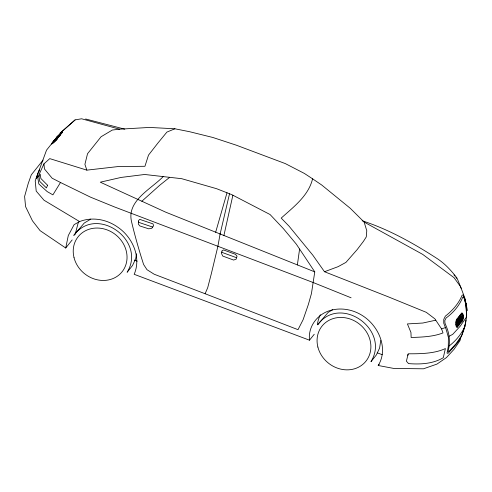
<?xml version="1.0" encoding="UTF-8"?>
<svg xmlns="http://www.w3.org/2000/svg" width="492" height="492" viewBox="0 0 492 492"><rect width="100%" height="100%" fill="white"/><g stroke="black" fill="none" stroke-linecap="round" stroke-linejoin="round"><path stroke-width="0.74" d="M462.548 332.924C460.653 340.974 453.71 346.706 448.581 352.776L447.991 353.324L447.037 353.108L448.292 346.546L448.378 337.327L446.232 329.609L443.741 323.232L443.759 319.357L445.346 316.153C452.462 310.6 458.784 303.502 462.179 295.077L463.206 295.003C468.347 308.047 467.357 323.164 461.508 335.772L456.016 343.748L449.159 351.233L448.077 351.577C450.082 343.65 449.842 335.237 446.773 327.561L444.952 323.078L444.829 320.538L446.096 317.992C453.243 312.764 459.596 305.471 462.738 297.156L463.556 297.094L464.276 298.675L465.524 303.484L466.68 314.942M39.188 171.173L38.284 172.305L35.221 180.927L36.205 191.093L44.016 200.226L79.593 221.572A40.258 35.707 38.6 0 1 117.945 227.298C132.551 237.261 141.548 257.347 134.175 274.308L309.499 340.193C307.863 326.147 318.004 313.373 331.473 310.138A38.831 34.44 38.6 0 1 373.459 325.599C382.278 336.743 386.134 352.819 378.207 365.494L393.809 368.447L423.495 368.803L436.964 364.092L446.453 357.579L453.981 349.369L460.014 340.605L460.383 338.348M163.209 176.591C150.964 189.217 126.475 200.877 131.555 221.726C134.23 233.023 137.336 244.21 140.712 255.311L143.59 264.475L146.991 269.69L154.205 274.241L205.109 293.742L207.704 287.715L211.308 273.81L217.882 246.387L220.096 233.989M466.625 314.351L466.281 317.371L460.254 326.134L452.726 334.351L449.178 336.196M456.834 319.898A3.327 0.978 -87.6 0 1 457.345 319.714L457.388 320.427A4.256 1.255 -87.6 0 0 457.689 324.394L457.757 325.077A3.327 0.978 -87.6 0 1 456.797 326.282M457.849 319.849L457.775 320.44A4.256 1.255 -87.6 0 0 458.077 324.406L458.144 325.095A3.327 0.978 -87.6 0 1 456.502 324.21A3.327 0.978 -87.6 0 1 457.732 319.726L457.462 319.831M457.978 323.859L458.021 323.508A3.327 0.978 -87.6 0 0 457.781 320.409L457.658 320.569A3.327 0.978 -87.6 0 0 457.892 323.668L458.366 323.871L458.409 323.521A3.327 0.978 -87.6 0 0 458.169 320.421L458.046 320.587A3.327 0.978 -87.6 0 0 458.28 323.681L458.366 323.871M457.923 318.994A3.327 0.978 -87.6 0 1 458.876 317.795L458.888 318.552A4.256 1.255 -87.6 0 0 459.184 322.518M458.599 324.259L458.673 323.662A4.256 1.255 -87.6 0 0 458.372 319.695L458.31 319.013A3.327 0.978 -87.6 0 1 459.264 317.814L459.276 318.57A4.256 1.255 -87.6 0 0 459.571 322.537L459.676 323.176A3.327 0.978 -87.6 0 1 458.716 324.376L458.212 324.24M459.885 322.051L459.774 321.811A3.327 0.978 -87.6 0 1 459.54 318.711L459.7 318.508A3.327 0.978 -87.6 0 1 459.94 321.602L459.497 322.039L459.553 321.59A3.327 0.978 -87.6 0 0 459.313 318.49L459.153 318.693A3.327 0.978 -87.6 0 0 459.141 320.403M460.377 315.919L460.42 316.633A4.256 1.255 -87.6 0 0 460.715 320.606M460.727 316.424L460.684 316.78A3.327 0.978 -87.6 0 0 460.918 319.88L461.391 320.083L461.434 319.732A3.327 0.978 -87.6 0 0 461.201 316.633L461.072 316.793A3.327 0.978 -87.6 0 0 461.305 319.892L461.355 320.575A3.327 0.978 -87.6 0 0 462.603 317.365A3.327 0.978 -87.6 0 0 461.65 313.982M460.118 322.414L460.204 321.75A4.256 1.255 -87.6 0 0 459.903 317.777L459.805 317.137A3.327 0.978 -87.6 0 1 460.764 315.938L460.807 316.651A4.256 1.255 -87.6 0 0 461.102 320.618L461.17 321.307A3.327 0.978 -87.6 0 1 460.211 322.506L459.731 322.395M461.004 320.071L461.047 319.714A3.327 0.978 -87.6 0 0 460.813 316.614M461.625 320.47L461.699 319.874A4.256 1.255 -87.6 0 0 461.398 315.907L461.336 315.218A3.327 0.978 -87.6 0 1 462.978 316.104A3.327 0.978 -87.6 0 1 461.742 320.587L461.238 320.452M314.775 271.879L165.755 212.193L100.288 182.188L121.075 177.434L144.673 174.482L181.739 178.701L216.523 188.676L231.83 194.672L270.059 214.524L283.392 228.639L296.332 244.161L314.775 271.879L311.43 293.619L308.367 304.468L303.09 319.738L298.011 329.677L205.109 293.742M53.314 142.022L53.031 141.733L54.612 139.931L54.895 140.22L54.526 140.601M53.966 141.487L54.151 141.155M60.202 135.066L59.858 134.716L57.859 136.622M297.377 264.954L299.585 249.05M408.077 354.295L406.404 361.165L408.526 363.6C420.229 364.535 433.071 363.889 443.274 357.715L445.389 348.539C434.651 353.668 420.426 353.834 408.212 353.791L407.807 355.378M136.487 253.817L135.737 258.669L132.52 265.508L127.133 272.254C146.819 240.379 96.42 204.512 73.806 235.391L84.224 223.067L90.731 219.118M380.765 340.446L379.59 348.072L376.374 354.91L370.986 361.657C390.666 329.775 340.273 293.915 317.654 324.794L328.078 312.469L332.629 309.708M465.432 323.232L465.942 320.114M232.888 195.226L223.878 235.625M464.94 326.233C461.724 333.767 455.764 340.931 449.227 345.901M43.056 160.103L31.303 174.814L28.241 183.436L24.6 196.468L25.584 206.634L32.447 220.797L40.067 230.631L65.725 248.005L68.29 235.545L74.12 224.635L79.593 221.572M174.894 128.787L166.905 132.09L157.834 143.141L148.492 155.14L144.949 166.284L118.264 166.548L86.856 170.14L84.913 164.365L87.527 153.719L101.081 136.745L112.33 130.042L119.568 129.181L149.506 127.434L174.894 128.787L189.402 131.665L212.852 137.477L236.265 145.165L285.298 163.59L304.314 173.399L312.58 178.817C308.582 195.755 293.521 206.96 281.209 218.097L288.939 226.043L312.82 255.182L324.492 271.732L388.643 296.965L426.3 312.334L434.854 318.828L441.576 328.92L443.003 332.93C432.855 336.86 421.878 337.075 411.146 337.512L410.943 332.463L407.413 323.927L422.831 323.029L435.764 320.187M458.07 325.095L458.458 325.114L458.335 325.679A4.256 1.255 -87.6 0 1 456.232 324.548A4.256 1.255 -87.6 0 1 457.812 318.804L457.726 318.41A4.256 1.255 -87.6 0 1 458.956 316.873L459.503 317.057L459.614 316.553A4.256 1.255 -87.6 0 1 460.838 315.015L461.145 314.634A4.256 1.255 -87.6 0 1 463.243 315.766A4.256 1.255 -87.6 0 1 461.662 321.51L461.096 321.307M457.984 319.683L458.113 318.429A4.256 1.255 -87.6 0 1 459.344 316.891L459.503 317.057M459.116 317.039L459.227 316.534A4.256 1.255 -87.6 0 1 460.451 315.003L460.758 314.622A4.256 1.255 -87.6 0 1 461.982 313.084M461.484 321.325L461.361 321.891A4.256 1.255 -87.6 0 1 460.131 323.428L459.866 323.761A4.256 1.255 -87.6 0 1 458.636 325.298L458.458 325.114M220.09 234.1L229.524 193.768M75.233 234.155L78.08 223.282L78.818 221.96M215.637 232.304L227.003 192.784M464.663 325.636L465.395 323.49M462.751 332.284L465.051 325.563M53.302 141.671L46.525 150.158L36.15 178.418L38.118 176.56M86.856 170.14L49.766 158.627L43.948 163.861L37.73 177.397L38.85 183.983L47.195 191.597L52.908 194.857L60.491 182.495L90.54 197.169L114.525 206.947L313.367 282.592L351.097 297.795M38.788 170.958L39.692 169.826M65.725 248.005L72.17 239.936M309.499 340.193L314.247 334.252M378.207 365.494L379.154 364.301M57.22 136.696L56.709 137.409L58.782 135.466M52.662 142.403L52.152 143.117L53.038 142.465M56.562 137.92L56.974 137.44M52.416 143.147C48.487 147.028 59.489 137.975 57.459 137.871C63.431 131.29 51.574 143.104 56.137 138.123M59.421 135.392L59.858 134.716M55.971 138.904L56.9 137.981M60.504 133.965L61.463 132.766L60.578 133.412M58.511 135.804L62.127 132.114L56.697 137.145L56.057 137.945L56.439 138.295M54.471 140.774L55.928 139.439M58.972 135.884C60.811 133.172 61.518 134.353 59.286 136.241L59.003 135.952L59.372 135.571M60.787 134.255L61.746 133.055L60.86 133.701M55.947 139.673L56.906 138.473L54.833 140.411M56.229 139.962L57.189 138.762L55.116 140.706M57.269 136.524L60.313 133.547M58.13 136.284L54.612 139.931M57.478 137.938L58.431 137.016L58.148 136.727L53.683 141.198L56.58 138.67M52.712 142.231L53.13 141.801M54.852 139.783L55.129 140.072L51.488 143.769L57.459 137.871M54.188 140.737L58.437 136.555L56.328 138.541M59.747 135.152L62.41 132.403L59.729 134.734M52.995 142.52L53.413 142.09M55.381 140.368L52.435 143.406L53.314 142.76M58.806 136.567L59.255 136.173M56.039 139.55L58.72 136.844L58.179 137.354M57.736 138.166L59.286 136.241M59.354 135.134L59.889 135.171M55.645 140.079L53.302 142.329M55.928 140.374L53.585 142.619M55.719 138.818L57.287 137.342M55.602 139.703L56.402 138.935M55.27 140.257L54.04 141.456L53.757 141.167M55.879 139.992L56.678 139.224M58.726 135.73L57.035 137.213L57.595 136.758M58.197 136.647L58.794 136.093M55.172 140.441L56.863 138.959M141.85 201.24L159.795 185.201L169.672 177.323M75.116 119.888L60.079 133.184L75.116 119.888L81.592 118.781L119.568 129.181M57.878 137.053L58.413 136.579M57.3 137.969L58.265 137.133M59.046 135.331L59.606 134.876M57.552 137.2L58.148 136.727M56.063 138.676L55.467 139.156M54.569 140.552L54.003 141.001L54.415 141.198M324.492 271.732L338.084 266.67L345.931 262.396L357.161 249.598L363.465 241.326L366.269 236.935L366.78 230.748L364.148 222.077L350.267 208.294L321.713 185.01L312.58 178.817M441.576 328.92L445.494 327.543M460.494 316.042L460.881 316.055M458.968 317.887L459.356 317.906M457.843 319.357L458.23 319.376M460.863 320.925L461.25 320.938M459.35 322.881L459.737 322.893M457.837 324.714L458.218 324.732M85.62 118.984L124.784 129.175M138.412 222.255L152.655 227.058M221.732 252.285L236.578 257.734M377.21 352.819L382.222 354.664M134.359 260.077L137.213 261.172M362.155 220.76C388.514 229.315 412.683 242.839 435.906 257.771C444.374 263.036 451.146 270.342 457.129 278.232M60.491 182.495L52.14 178.221L44.446 168.94L43.948 163.861M364.148 222.077L422.671 254.364L454.005 277.648L460.555 286.651L465.272 299.259L466.078 304.031L465.223 301.27M457.603 318.976L457.425 318.791A4.256 1.255 -87.6 0 0 455.807 323.453A4.256 1.255 -87.6 0 0 457.376 326.965M453.962 274.911L454.909 276.043M455.856 277.18L457.622 279.462L461.188 288.349M461.391 320.083L461.305 319.892A4.256 1.255 -87.6 0 0 461.324 317.666M459.497 322.039L459.387 321.793A3.327 0.978 -87.6 0 1 459.233 321.165M466.047 303.386L467.4 310.6M465.272 299.259L465.469 302.537M317.346 324.738A38.831 34.44 38.6 0 1 320.378 314.695M461.158 314.603A3.327 0.978 -87.6 0 1 461.398 314.191M462.541 313.976A4.256 1.255 -87.6 0 1 462.855 315.753M462.843 317.943A4.256 1.255 -87.6 0 1 462.24 320.722M461.933 321.258A4.256 1.255 -87.6 0 1 461.275 321.491M459.079 323.761A3.327 0.978 -87.6 0 1 458.839 324.179M458.298 321.461A4.256 1.255 -87.6 0 1 458.335 322.537M460.783 321.288A3.327 0.978 -87.6 0 1 460.334 322.303M459.626 316.522A3.327 0.978 -87.6 0 1 459.866 316.104M456.558 326.036A3.327 0.978 -87.6 0 1 456.115 324.197M456.127 322.488A3.327 0.978 -87.6 0 1 456.594 320.31M138.443 221.621L138.332 224.094L139.869 225.963L148.732 228.829L151.764 228.276L153.547 225.834L153.049 223.903L139.783 219.377L138.504 220.557L138.443 221.621M221.947 251.043L221.517 253.528L222.753 256.068L233.645 260.065L236.154 259.136L237.039 256.197L235.483 254.321L223.46 249.911L221.947 251.043M47.552 185.226L46.439 187.938L39.791 181.443L38.985 176.751L40.203 174.162L40.885 178.51L47.552 185.226M317.881 347.051A28.112 24.932 38.6 0 0 362.733 364.455A28.112 24.932 38.6 0 0 351.337 319.437A28.112 24.932 38.6 0 0 317.881 347.051M74.034 257.654A28.112 24.932 38.6 0 0 118.88 275.053A28.112 24.932 38.6 0 0 107.484 230.035A28.112 24.932 38.6 0 0 74.034 257.654"/></g></svg>
